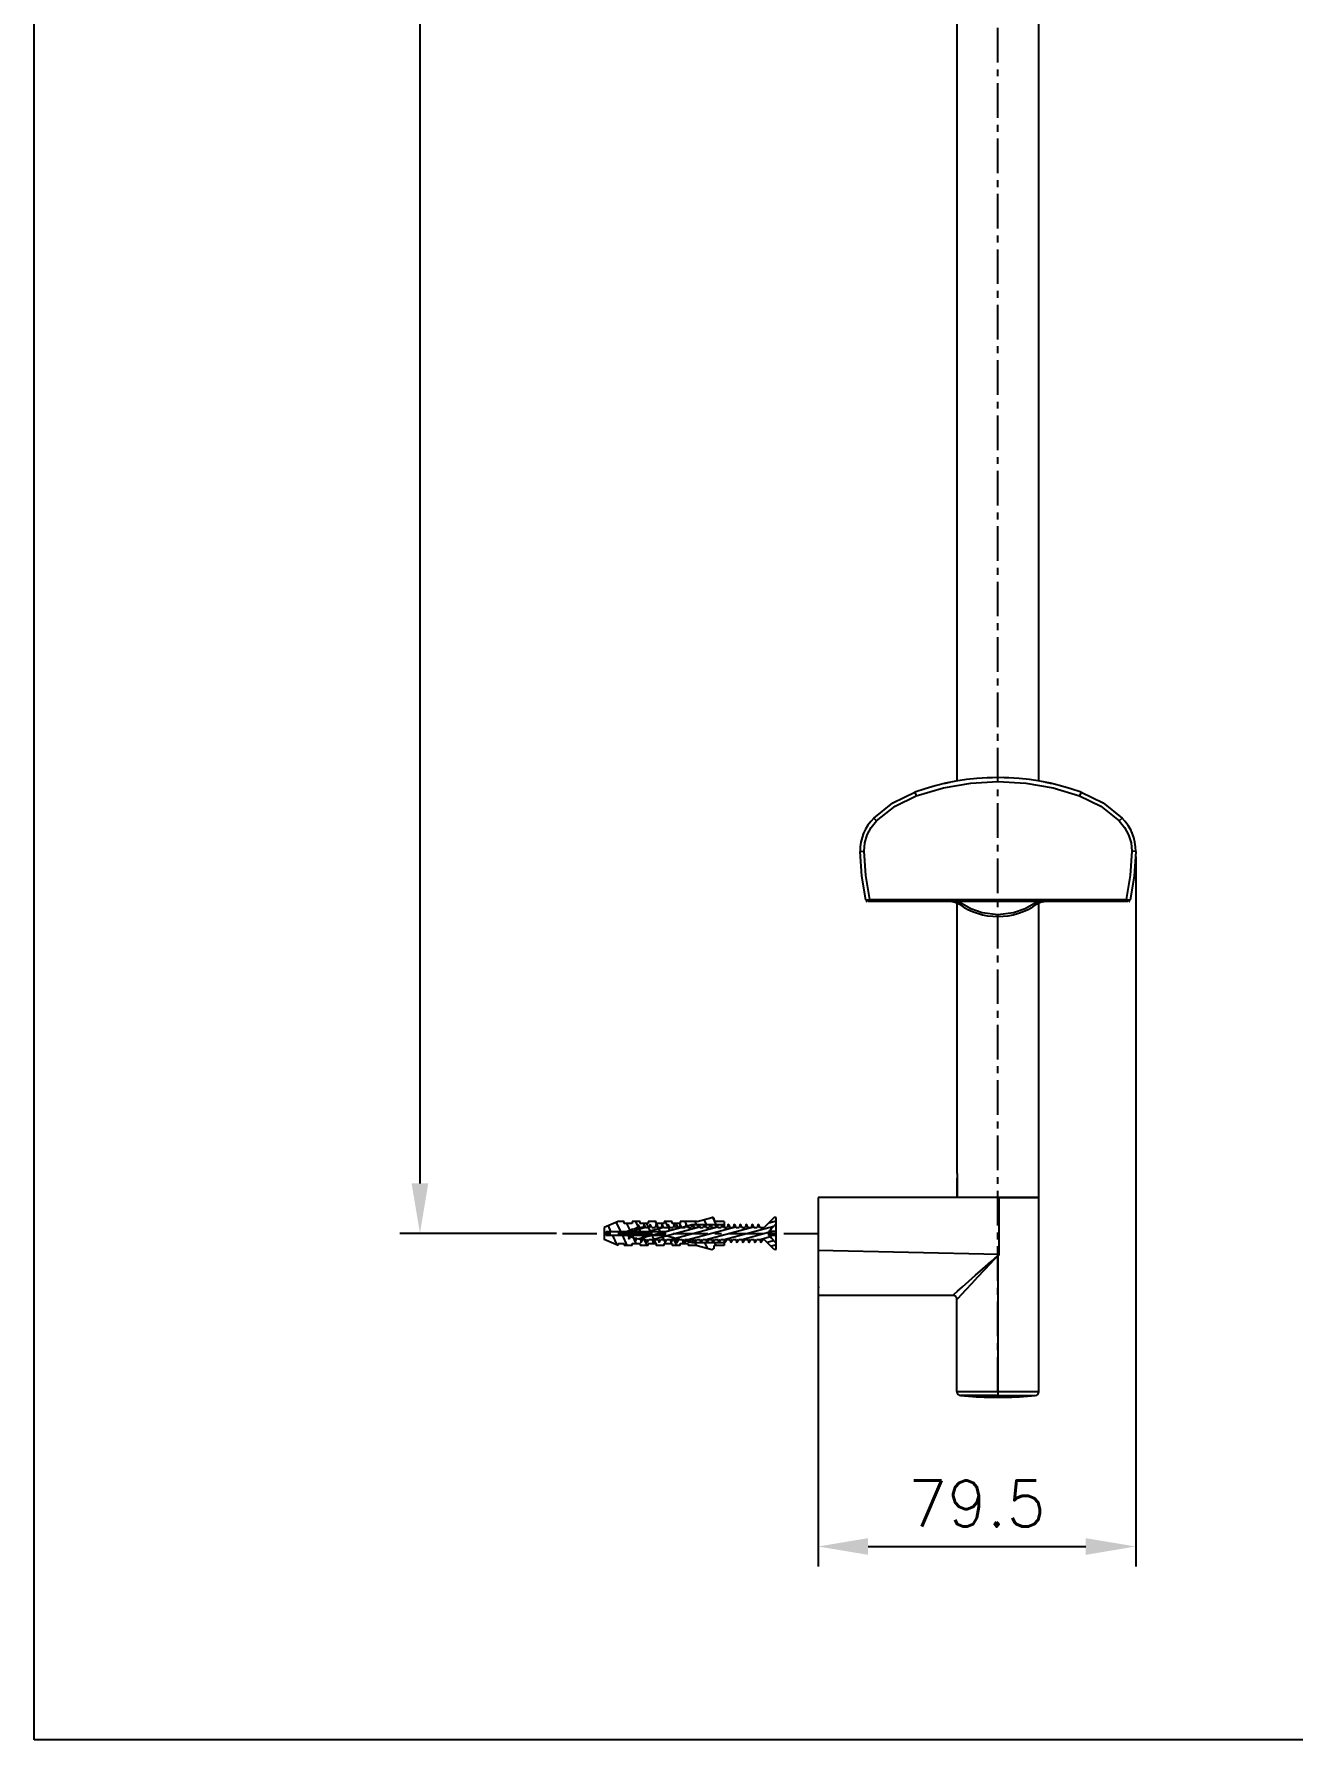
# Model space of a CAD drawing. Extents: x -6516 to -5886, y -2869 to -1978.
# Drawn here: x -6515.6 to -6200.6, y -2869 to -2442.2 of the extents above; entities that cross this region are included whole.
import ezdxf

# ---------------------------------------------------------------- set-up
doc = ezdxf.new("R2010")
doc.units = 0
doc.header["$LTSCALE"] = 23.1
doc.header["$MEASUREMENT"] = 0
doc.linetypes.add('CENTER', pattern=[0.6, 0.375, -0.075, 0.075, -0.075])
doc.layers.get('0').update_dxf_attribs({"linetype": 'CONTINUOUS'})
doc.layers.get('Defpoints').update_dxf_attribs({"linetype": 'CONTINUOUS'})
doc.styles.get("Standard").update_dxf_attribs({"font": 'txt.shx', "bigfont": 'whgtxt.shx'})
doc.dimstyles.get("Standard").update_dxf_attribs({"dimtxt": 2.5, "dimasz": 0.18, "dimexe": 0.18, "dimexo": 0.0625, "dimgap": 0.09, "dimtad": 0, "dimtih": 1, "dimtoh": 1, "dimdec": 4, "dimzin": 0, "dimdsep": 46, "dimtxsty": 'Standard', "dimcen": 0.09, "dimadec": 0, "dimazin": 0, "dimtp": 0.001, "dimtm": 0.001, "dimtfac": 1, "dimtdec": 4, "dimtofl": 0, "dimtmove": 0, "dimatfit": 0, "dimfxl": 0, "dimtolj": 1, "dimtzin": 0, "dimarcsym": 0})

# ---------------------------------------------------------------- blocks, each defined once
blk = doc.blocks.new('*D103')
at = {"color": 2, "lineweight": -2}
for p, q in [((-6384.91, -2062.29), (-6424.05, -2062.29)), ((-6419.05, -2074.79), (-6419.05, -2729.79)), ((-6384.91, -2742.29), (-6424.05, -2742.29))]:
    blk.add_line(p, q, dxfattribs=at)
at = {"color": 2}
for points in [[(-6421.14, -2074.79), (-6416.97, -2074.79), (-6419.05, -2062.29)], [(-6421.14, -2729.79), (-6416.97, -2729.79), (-6419.05, -2742.29)]]:
    blk.add_solid(points, dxfattribs=at)
at = {"layer": 'Defpoints', "color": 0}
for p in [(-6383.41, -2062.29), (-6419.05, -2742.29), (-6383.41, -2742.29)]:
    blk.add_point(p, dxfattribs=at)
at = {"color": 2, "insert": (-6429.8, -2402.29), "char_height": 11.5, "attachment_point": 5, "rotation": 90}
blk.add_mtext('\\A1;680', dxfattribs=at)
blk = doc.blocks.new('*D107')
at = {"color": 2, "lineweight": -2}
for p, q in [((-6239.92, -2648.04), (-6239.92, -2825.64)), ((-6319.41, -2748.04), (-6319.41, -2825.64)), ((-6306.91, -2820.64), (-6252.42, -2820.64))]:
    blk.add_line(p, q, dxfattribs=at)
at = {"color": 2}
for points in [[(-6306.91, -2818.56), (-6306.91, -2822.73), (-6319.41, -2820.64)], [(-6252.42, -2818.56), (-6252.42, -2822.73), (-6239.92, -2820.64)]]:
    blk.add_solid(points, dxfattribs=at)
at = {"layer": 'Defpoints', "color": 0}
for p in [(-6239.92, -2646.54), (-6319.41, -2746.54), (-6239.92, -2820.64)]:
    blk.add_point(p, dxfattribs=at)
at = {"color": 2, "insert": (-6279.66, -2809.89), "char_height": 11.5, "attachment_point": 5}
blk.add_mtext('\\A1;79.5', dxfattribs=at)

msp = doc.modelspace()

# ---------------------------------------------------------------- linework, layer by layer
for p, q in [((-6515.6, -2869.04), (-6515.6, -1978.04)), ((-6284.66, -2237.24), (-6284.66, -2629.09)), ((-6264.16, -2629.09), (-6264.16, -2237.41)), ((-6284.66, -2585.03), (-6284.66, -2629.09)), ((-6264.16, -2629.09), (-6264.16, -2591.48)), ((-6307.49, -2658.83), (-6307.42, -2658.82)), ((-6306.49, -2659.23), (-6307.01, -2659.23)), ((-6242.32, -2659.23), (-6306.49, -2659.23)), ((-6285.98, -2659.23), (-6304.9, -2659.23)), ((-6243.91, -2659.23), (-6262.83, -2659.23)), ((-6241.81, -2659.23), (-6242.32, -2659.23)), ((-6284.66, -2659.58), (-6284.66, -2727.25)), ((-6264.16, -2733.29), (-6264.16, -2659.58)), ((-6284.66, -2728.59), (-6284.66, -2733.29)), ((-6284.6, -2728.29), (-6284.6, -2733.29)), ((-6319.41, -2733.29), (-6319.41, -2746.54)), ((-6274.18, -2733.29), (-6319.41, -2733.29)), ((-6264.16, -2733.29), (-6274.18, -2733.29)), ((-6274.05, -2733.29), (-6264.16, -2733.29)), ((-6264.16, -2781.89), (-6264.16, -2733.29)), ((-6330.16, -2746.29), (-6330.16, -2746.29)), ((-6319.41, -2746.54), (-6319.41, -2757.79)), ((-6285.66, -2757.79), (-6319.41, -2757.79)), ((-6284.66, -2781.89), (-6284.66, -2758.8)), ((-6275.91, -2783.31), (-6274.41, -2783.31)), ((-6274.41, -2783.31), (-6272.91, -2783.31)), ((-5885.6, -2869.04), (-6515.6, -2869.04))]:
    msp.add_line(p, q)
at = {"color": 1, "linetype": 'CENTER'}
for p, q in [((-6274.41, -2781.89), (-6274.41, -2071.29)), ((-6383.41, -2742.29), (-6319.41, -2742.29))]:
    msp.add_line(p, q, dxfattribs=at)
at = {"color": 2}
for p, q in [((-6295.19, -2631.87), (-6294.85, -2632.81)), ((-6253.62, -2631.87), (-6253.96, -2632.81)), ((-6305.46, -2638.34), (-6304.76, -2639.05)), ((-6243.35, -2638.34), (-6244.06, -2639.05)), ((-6308.9, -2646.69), (-6307.9, -2646.67)), ((-6239.92, -2646.69), (-6240.92, -2646.67)), ((-6306.49, -2658.73), (-6242.32, -2658.73)), ((-6284.27, -2659.23), (-6283.93, -2659.4)), ((-6264.88, -2659.4), (-6264.54, -2659.23)), ((-6284.64, -2728.6), (-6284.64, -2728.6)), ((-6284.63, -2733.29), (-6284.63, -2728.79)), ((-6274.18, -2733.29), (-6274.18, -2747.54)), ((-6274.18, -2747.54), (-6319.41, -2746.54)), ((-6274.42, -2747.87), (-6274.43, -2747.85)), ((-6274.41, -2747.88), (-6274.41, -2781.89)), ((-6274.18, -2747.54), (-6274.18, -2747.77)), ((-6284.66, -2781.89), (-6274.41, -2781.89)), ((-6274.41, -2781.89), (-6264.16, -2781.89))]:
    msp.add_line(p, q, dxfattribs=at)
at = {"color": 7, "linetype": 'Continuous'}
for p, q in [((-6369.41, -2739.29), (-6372.91, -2740.79)), ((-6367.91, -2739.29), (-6369.41, -2739.29)), ((-6367.91, -2739.79), (-6367.91, -2739.29)), ((-6365.91, -2739.79), (-6367.91, -2739.79)), ((-6363.91, -2739.29), (-6365.91, -2739.29)), ((-6365.91, -2739.29), (-6365.91, -2739.79)), ((-6364.41, -2740.04), (-6364.65, -2740.84)), ((-6364, -2740.84), (-6364.41, -2740.04)), ((-6363.91, -2739.79), (-6363.91, -2739.29)), ((-6361.91, -2739.79), (-6363.91, -2739.79)), ((-6362.91, -2740), (-6363.15, -2740.79)), ((-6362.5, -2740.79), (-6362.91, -2740)), ((-6359.91, -2739.29), (-6361.91, -2739.29)), ((-6361.91, -2739.29), (-6361.91, -2739.79)), ((-6361.41, -2740), (-6361.65, -2740.79)), ((-6361, -2740.79), (-6361.41, -2740)), ((-6359.91, -2740), (-6360.15, -2740.79)), ((-6359.91, -2739.79), (-6359.91, -2739.29)), ((-6357.91, -2739.79), (-6359.91, -2739.79)), ((-6359.5, -2740.79), (-6359.91, -2740)), ((-6358.41, -2740), (-6358.65, -2740.79)), ((-6358, -2740.79), (-6358.41, -2740)), ((-6355.91, -2739.29), (-6357.91, -2739.29)), ((-6357.91, -2739.29), (-6357.91, -2739.79)), ((-6357.52, -2741.79), (-6350.91, -2740.04)), ((-6356.91, -2740), (-6357.15, -2740.79)), ((-6356.5, -2740.79), (-6356.91, -2740)), ((-6355.91, -2739.79), (-6355.91, -2739.29)), ((-6353.91, -2739.79), (-6355.91, -2739.79)), ((-6355.41, -2740), (-6355.65, -2740.79)), ((-6355, -2740.79), (-6355.41, -2740)), ((-6353.91, -2740), (-6354.15, -2740.79)), ((-6349.7, -2739.29), (-6353.91, -2739.29)), ((-6353.91, -2739.29), (-6353.91, -2739.79)), ((-6353.5, -2740.79), (-6353.91, -2740)), ((-6352.41, -2740), (-6352.65, -2740.79)), ((-6352, -2740.79), (-6352.41, -2740)), ((-6350.91, -2740), (-6351.15, -2740.79)), ((-6350.5, -2740.79), (-6350.91, -2740)), ((-6350.91, -2740.04), (-6342.91, -2740.04)), ((-6349.7, -2739.29), (-6346.04, -2738.31)), ((-6349.41, -2740), (-6349.65, -2740.79)), ((-6349, -2740.79), (-6349.41, -2740)), ((-6347.91, -2740), (-6348.15, -2740.79)), ((-6347.5, -2740.79), (-6347.91, -2740)), ((-6346.41, -2740), (-6346.65, -2740.79)), ((-6346, -2740.79), (-6346.41, -2740)), ((-6345.41, -2738.79), (-6345.41, -2739.29)), ((-6342.91, -2739.29), (-6345.41, -2739.29)), ((-6344.91, -2740), (-6345.15, -2740.79)), ((-6344.5, -2740.79), (-6344.91, -2740)), ((-6343.41, -2740), (-6343.65, -2740.79)), ((-6343, -2740.79), (-6343.41, -2740)), ((-6342.91, -2739.29), (-6342.91, -2740.79)), ((-6341.91, -2740), (-6342.15, -2740.79)), ((-6341.5, -2740.79), (-6341.91, -2740)), ((-6341.86, -2740.04), (-6341.91, -2740)), ((-6340.41, -2740), (-6340.65, -2740.79)), ((-6340, -2740.79), (-6340.41, -2740)), ((-6340.36, -2740.04), (-6340.41, -2740)), ((-6338.91, -2740), (-6339.15, -2740.79)), ((-6338.5, -2740.79), (-6338.91, -2740)), ((-6338.86, -2740.04), (-6338.91, -2740)), ((-6337.41, -2740), (-6337.65, -2740.79)), ((-6337, -2740.79), (-6337.41, -2740)), ((-6337.36, -2740.04), (-6337.41, -2740)), ((-6335.91, -2740), (-6336.15, -2740.79)), ((-6335.5, -2740.79), (-6335.91, -2740)), ((-6335.86, -2740.04), (-6335.91, -2740)), ((-6334.41, -2740), (-6334.65, -2740.79)), ((-6334, -2740.79), (-6334.41, -2740)), ((-6334.36, -2740.04), (-6334.41, -2740)), ((-6330.41, -2738.29), (-6332.91, -2740.79)), ((-6331.11, -2741.1), (-6329.91, -2739.89)), ((-6329.91, -2738.29), (-6330.41, -2738.29)), ((-6329.91, -2746.29), (-6329.91, -2738.29)), ((-6372.91, -2740.79), (-6372.91, -2743.79)), ((-6369.41, -2745.29), (-6372.91, -2743.79)), ((-6372.41, -2741.79), (-6357.52, -2741.79)), ((-6372.41, -2742.79), (-6372.41, -2741.79)), ((-6357.52, -2742.79), (-6372.41, -2742.79)), ((-6369.41, -2744.79), (-6367.91, -2744.79)), ((-6369.41, -2745.29), (-6369.41, -2744.79)), ((-6367.91, -2744.79), (-6367.91, -2745.29)), ((-6367.54, -2741.79), (-6367.64, -2742.13)), ((-6367.15, -2741.85), (-6367.18, -2741.79)), ((-6366.69, -2742.97), (-6366.9, -2742.97)), ((-6366.9, -2742.97), (-6366.66, -2743.77)), ((-6366.66, -2743.77), (-6366.33, -2743.13)), ((-6366.15, -2741.24), (-6365.73, -2741.24)), ((-6365.91, -2744.79), (-6363.91, -2744.79)), ((-6365.91, -2745.29), (-6365.91, -2744.79)), ((-6364.77, -2743.6), (-6365.4, -2743.6)), ((-6365.4, -2743.6), (-6365.16, -2744.4)), ((-6365.16, -2744.4), (-6364.75, -2743.61)), ((-6364.65, -2740.84), (-6364, -2740.84)), ((-6363.99, -2740.84), (-6364, -2740.84)), ((-6363.91, -2744.79), (-6363.91, -2745.29)), ((-6363.25, -2743.79), (-6363.9, -2743.79)), ((-6363.9, -2743.79), (-6363.66, -2744.59)), ((-6363.66, -2744.59), (-6363.25, -2743.79)), ((-6363.15, -2740.79), (-6362.91, -2740.79)), ((-6362.91, -2743.79), (-6362.4, -2743.79)), ((-6362.5, -2740.79), (-6361.65, -2740.79)), ((-6362.4, -2743.79), (-6362.16, -2744.59)), ((-6362.16, -2744.59), (-6361.75, -2743.79)), ((-6361.91, -2744.79), (-6359.91, -2744.79)), ((-6361.91, -2745.29), (-6361.91, -2744.79)), ((-6361.75, -2743.79), (-6360.9, -2743.79)), ((-6361, -2740.79), (-6360.15, -2740.79)), ((-6360.9, -2743.79), (-6360.66, -2744.59)), ((-6360.66, -2744.59), (-6360.25, -2743.79)), ((-6360.25, -2743.79), (-6359.4, -2743.79)), ((-6359.91, -2744.79), (-6359.91, -2745.29)), ((-6359.5, -2740.79), (-6358.65, -2740.79)), ((-6359.4, -2743.79), (-6359.16, -2744.59)), ((-6359.16, -2744.59), (-6358.75, -2743.79)), ((-6358.75, -2743.79), (-6357.9, -2743.79)), ((-6358, -2740.79), (-6357.15, -2740.79)), ((-6357.91, -2744.79), (-6355.91, -2744.79)), ((-6357.91, -2745.29), (-6357.91, -2744.79)), ((-6357.9, -2743.79), (-6357.66, -2744.59)), ((-6357.66, -2744.59), (-6357.25, -2743.79)), ((-6357.52, -2742.79), (-6350.91, -2744.54)), ((-6357.25, -2743.79), (-6356.4, -2743.79)), ((-6356.5, -2740.79), (-6355.65, -2740.79)), ((-6356.4, -2743.79), (-6356.16, -2744.59)), ((-6356.16, -2744.59), (-6355.75, -2743.79)), ((-6355.91, -2744.79), (-6355.91, -2745.29)), ((-6355.75, -2743.79), (-6354.9, -2743.79)), ((-6355, -2740.79), (-6354.15, -2740.79)), ((-6354.9, -2743.79), (-6354.66, -2744.59)), ((-6354.66, -2744.59), (-6354.25, -2743.79)), ((-6354.25, -2743.79), (-6353.4, -2743.79)), ((-6353.91, -2744.79), (-6351.91, -2744.79)), ((-6353.91, -2745.29), (-6353.91, -2744.79)), ((-6353.5, -2740.79), (-6352.65, -2740.79)), ((-6353.4, -2743.79), (-6353.16, -2744.59)), ((-6353.16, -2744.59), (-6352.75, -2743.79)), ((-6352.75, -2743.79), (-6351.9, -2743.79)), ((-6352, -2740.79), (-6351.15, -2740.79)), ((-6351.91, -2744.79), (-6351.91, -2745.29)), ((-6351.9, -2743.79), (-6351.66, -2744.59)), ((-6351.66, -2744.59), (-6351.25, -2743.79)), ((-6351.25, -2743.79), (-6350.4, -2743.79)), ((-6350.91, -2743.79), (-6350.91, -2744.54)), ((-6350.91, -2744.54), (-6342.91, -2744.54)), ((-6350.5, -2740.79), (-6349.65, -2740.79)), ((-6350.4, -2743.79), (-6350.16, -2744.59)), ((-6350.16, -2744.59), (-6349.75, -2743.79)), ((-6349.75, -2743.79), (-6348.9, -2743.79)), ((-6349, -2740.79), (-6348.15, -2740.79)), ((-6348.9, -2743.79), (-6348.66, -2744.59)), ((-6348.66, -2744.59), (-6348.25, -2743.79)), ((-6348.25, -2743.79), (-6347.4, -2743.79)), ((-6347.5, -2740.79), (-6346.65, -2740.79)), ((-6347.4, -2743.79), (-6347.16, -2744.59)), ((-6347.16, -2744.59), (-6346.75, -2743.79)), ((-6346.75, -2743.79), (-6345.9, -2743.79)), ((-6346, -2740.79), (-6345.15, -2740.79)), ((-6345.9, -2743.79), (-6345.66, -2744.59)), ((-6345.66, -2744.59), (-6345.25, -2743.79)), ((-6345.25, -2743.79), (-6344.4, -2743.79)), ((-6344.5, -2740.79), (-6343.65, -2740.79)), ((-6344.4, -2743.79), (-6344.16, -2744.59)), ((-6344.16, -2744.59), (-6343.75, -2743.79)), ((-6343.75, -2743.79), (-6342.9, -2743.79)), ((-6343, -2740.79), (-6342.15, -2740.79)), ((-6342.91, -2743.94), (-6342.91, -2745.29)), ((-6342.9, -2743.79), (-6342.66, -2744.59)), ((-6342.66, -2744.59), (-6342.25, -2743.79)), ((-6342.25, -2743.79), (-6341.4, -2743.79)), ((-6341.5, -2740.79), (-6340.65, -2740.79)), ((-6341.4, -2743.79), (-6341.16, -2744.59)), ((-6341.16, -2744.59), (-6340.75, -2743.79)), ((-6340.75, -2743.79), (-6339.9, -2743.79)), ((-6340, -2740.79), (-6339.15, -2740.79)), ((-6339.9, -2743.79), (-6339.66, -2744.59)), ((-6339.66, -2744.59), (-6339.25, -2743.79)), ((-6339.25, -2743.79), (-6338.4, -2743.79)), ((-6338.5, -2740.79), (-6337.65, -2740.79)), ((-6338.4, -2743.79), (-6338.16, -2744.59)), ((-6338.16, -2744.59), (-6337.75, -2743.79)), ((-6337.75, -2743.79), (-6336.9, -2743.79)), ((-6337, -2740.79), (-6336.15, -2740.79)), ((-6336.9, -2743.79), (-6336.66, -2744.59)), ((-6336.66, -2744.59), (-6336.25, -2743.79)), ((-6336.25, -2743.79), (-6335.4, -2743.79)), ((-6335.5, -2740.79), (-6334.65, -2740.79)), ((-6335.4, -2743.79), (-6335.16, -2744.59)), ((-6335.16, -2744.59), (-6334.75, -2743.79)), ((-6334.75, -2743.79), (-6332.91, -2743.79)), ((-6334, -2740.79), (-6332.91, -2740.79)), ((-6333.9, -2743.79), (-6333.66, -2744.59)), ((-6333.66, -2744.59), (-6333.25, -2743.79)), ((-6330.41, -2746.29), (-6332.91, -2743.79)), ((-6331.8, -2742.29), (-6331.11, -2741.1)), ((-6331.8, -2741.79), (-6331.8, -2742.79)), ((-6329.91, -2741.79), (-6331.8, -2741.79)), ((-6331.11, -2743.49), (-6331.8, -2742.29)), ((-6329.91, -2742.79), (-6331.8, -2742.79)), ((-6331.51, -2741.79), (-6331.51, -2742.79)), ((-6331.11, -2742.79), (-6331.11, -2741.79)), ((-6329.91, -2744.69), (-6331.11, -2743.49)), ((-6365.91, -2745.29), (-6367.91, -2745.29)), ((-6361.91, -2745.29), (-6363.91, -2745.29)), ((-6357.91, -2745.29), (-6359.91, -2745.29)), ((-6353.91, -2745.29), (-6355.91, -2745.29)), ((-6349.7, -2745.29), (-6351.91, -2745.29)), ((-6349.7, -2745.29), (-6346.04, -2746.28)), ((-6342.91, -2745.29), (-6345.41, -2745.29)), ((-6345.41, -2745.79), (-6345.41, -2745.29)), ((-6329.91, -2746.29), (-6330.41, -2746.29))]:
    msp.add_line(p, q, dxfattribs=at)
at = {"color": 2, "linetype": 'Continuous'}
for p, q in [((-6371.99, -2740.4), (-6371.34, -2741.79)), ((-6369.93, -2739.52), (-6368.87, -2741.79)), ((-6367.33, -2739.79), (-6366.4, -2741.79)), ((-6365.1, -2739.29), (-6363.93, -2741.79)), ((-6362.39, -2739.79), (-6361.46, -2741.79)), ((-6361.54, -2740.45), (-6361.22, -2740.36)), ((-6360.16, -2739.29), (-6358.99, -2741.79)), ((-6359.91, -2740.01), (-6359.9, -2740.01)), ((-6357.69, -2739.29), (-6356.63, -2741.56)), ((-6357.04, -2740.44), (-6356.72, -2740.35)), ((-6355.41, -2740), (-6355.4, -2740)), ((-6354.99, -2739.79), (-6354.43, -2740.98)), ((-6352.75, -2739.29), (-6352.24, -2740.4)), ((-6352.53, -2740.42), (-6352.23, -2740.34)), ((-6350.28, -2739.29), (-6349.93, -2740.04)), ((-6348.03, -2740.41), (-6347.74, -2740.33)), ((-6348.02, -2738.84), (-6347.46, -2740.04)), ((-6345.8, -2738.31), (-6345.41, -2739.16)), ((-6345.34, -2739.29), (-6344.99, -2740.04)), ((-6343.53, -2740.39), (-6343.24, -2740.32)), ((-6342.89, -2743.8), (-6330.49, -2740.47)), ((-6339.02, -2740.38), (-6338.75, -2740.3)), ((-6334.52, -2740.36), (-6334.26, -2740.29)), ((-6331.73, -2739.61), (-6329.91, -2739.13)), ((-6372.91, -2743.73), (-6372.87, -2743.81)), ((-6370.87, -2742.79), (-6369.78, -2745.13)), ((-6368.4, -2742.79), (-6367.24, -2745.29)), ((-6367.63, -2742.08), (-6362.54, -2740.72)), ((-6366.87, -2743.07), (-6358.04, -2740.71)), ((-6365.93, -2742.79), (-6365, -2744.79)), ((-6365.32, -2743.85), (-6364.8, -2743.71)), ((-6364.54, -2743.64), (-6353.55, -2740.69)), ((-6363.46, -2742.79), (-6362.3, -2745.29)), ((-6362.27, -2744.22), (-6361.92, -2744.13)), ((-6360.99, -2742.79), (-6360.06, -2744.79)), ((-6360.88, -2743.85), (-6349.06, -2740.68)), ((-6359.16, -2744.58), (-6359.15, -2744.58)), ((-6358.53, -2742.79), (-6357.59, -2744.79)), ((-6357.77, -2744.21), (-6357.41, -2744.11)), ((-6356.38, -2743.84), (-6344.56, -2740.67)), ((-6355.85, -2743.24), (-6354.89, -2745.29)), ((-6354.66, -2744.57), (-6354.64, -2744.56)), ((-6353.28, -2744.2), (-6352.9, -2744.1)), ((-6353.03, -2743.98), (-6352.65, -2744.79)), ((-6351.89, -2743.82), (-6340.07, -2740.66)), ((-6350.3, -2744.54), (-6349.95, -2745.29)), ((-6350.17, -2744.56), (-6350.13, -2744.55)), ((-6348.78, -2744.18), (-6348.39, -2744.08)), ((-6347.83, -2744.54), (-6347.17, -2745.97)), ((-6347.39, -2743.81), (-6335.57, -2740.65)), ((-6345.67, -2744.54), (-6345.62, -2744.53)), ((-6345.36, -2744.54), (-6345.01, -2745.29)), ((-6344.28, -2744.17), (-6343.89, -2744.07)), ((-6341.18, -2744.53), (-6341.12, -2744.51)), ((-6339.79, -2744.16), (-6339.38, -2744.05)), ((-6338.43, -2743.79), (-6331.8, -2742.02)), ((-6336.68, -2744.52), (-6336.61, -2744.5)), ((-6335.29, -2744.15), (-6334.87, -2744.03)), ((-6333.98, -2743.79), (-6331.34, -2743.09)), ((-6332.19, -2744.51), (-6330.54, -2744.06)), ((-6359.91, -2745.13), (-6359.83, -2745.29)), ((-6331.25, -2745.45), (-6329.91, -2745.09)), ((-6329.96, -2746.29), (-6329.91, -2746.28))]:
    msp.add_line(p, q, dxfattribs=at)
at = {"color": 2, "flags": 128}
for points in [[(-6294.85, -2632.81), (-6288.07, -2630.8), (-6281.22, -2629.61), (-6274.41, -2629.22)], [(-6275.74, -2628.24), (-6276.22, -2628.25), (-6276.55, -2628.27), (-6276.82, -2628.28), (-6276.93, -2628.28), (-6277.01, -2628.28), (-6277.04, -2628.28), (-6277.07, -2628.28), (-6277.09, -2628.28)], [(-6274.41, -2629.22), (-6267.47, -2629.62), (-6260.62, -2630.82), (-6253.96, -2632.81)], [(-6271.72, -2628.28), (-6271.74, -2628.28), (-6271.77, -2628.28), (-6271.8, -2628.28), (-6271.88, -2628.28), (-6271.99, -2628.28), (-6272.33, -2628.26), (-6272.75, -2628.24), (-6273.08, -2628.23)], [(-6304.76, -2639.05), (-6300.15, -2635.41), (-6294.85, -2632.81)], [(-6253.96, -2632.81), (-6248.67, -2635.4), (-6244.06, -2639.05)], [(-6307.9, -2646.67), (-6307.71, -2644.57), (-6307.11, -2642.54), (-6306.11, -2640.68), (-6304.76, -2639.05)], [(-6244.06, -2639.05), (-6242.7, -2640.68), (-6241.71, -2642.54), (-6241.1, -2644.57), (-6240.92, -2646.67)], [(-6306.49, -2658.73), (-6307.51, -2652.74), (-6307.9, -2646.67)], [(-6240.92, -2646.67), (-6241.31, -2652.74), (-6242.32, -2658.73)], [(-6307.42, -2658.82), (-6307.2, -2658.8), (-6306.87, -2658.77), (-6306.49, -2658.73)], [(-6306.49, -2659.23), (-6306.49, -2659.19), (-6306.49, -2659.08), (-6306.49, -2658.92), (-6306.49, -2658.73)], [(-6283.93, -2659.4), (-6284.04, -2659.55), (-6284.14, -2659.68), (-6284.2, -2659.77), (-6284.23, -2659.79)], [(-6283.93, -2659.4), (-6281.23, -2660.98), (-6278.37, -2661.99), (-6274.41, -2662.48), (-6270.48, -2662), (-6267.63, -2661), (-6264.88, -2659.4)], [(-6264.88, -2659.4), (-6264.77, -2659.55), (-6264.67, -2659.68), (-6264.61, -2659.77), (-6264.59, -2659.79)], [(-6242.32, -2658.73), (-6242.32, -2658.92), (-6242.32, -2659.08), (-6242.32, -2659.19), (-6242.32, -2659.23)], [(-6242.32, -2658.73), (-6242.08, -2658.75), (-6241.88, -2658.77), (-6241.61, -2658.8), (-6241.4, -2658.82)], [(-6284.64, -2728.6), (-6284.62, -2728.48), (-6284.6, -2728.45)], [(-6284.63, -2728.79), (-6284.63, -2728.76), (-6284.63, -2728.72), (-6284.63, -2728.65), (-6284.64, -2728.63), (-6284.64, -2728.61), (-6284.64, -2728.6)], [(-6285.66, -2757.8), (-6285.35, -2757.52), (-6284.5, -2756.76), (-6283.24, -2755.64), (-6281.72, -2754.28), (-6280.03, -2752.77), (-6278.23, -2751.16), (-6276.13, -2749.3), (-6275.3, -2748.56), (-6274.43, -2747.85)], [(-6274.41, -2747.88), (-6275.41, -2748.88), (-6276.38, -2749.92), (-6277.87, -2751.52), (-6279.52, -2753.28), (-6281.06, -2754.94), (-6282.45, -2756.43), (-6283.6, -2757.66), (-6284.38, -2758.49), (-6284.66, -2758.8)], [(-6274.18, -2747.77), (-6274.24, -2747.78), (-6274.3, -2747.8), (-6274.41, -2747.86)], [(-6274.41, -2782.88), (-6276.27, -2782.88), (-6278.34, -2782.88), (-6279.6, -2782.88), (-6280.33, -2782.88), (-6280.68, -2782.88), (-6280.85, -2782.88), (-6280.93, -2782.88), (-6280.97, -2782.88), (-6280.99, -2782.88), (-6281, -2782.88), (-6281.01, -2782.88), (-6281.01, -2782.88), (-6281.01, -2782.88), (-6281.01, -2782.88), (-6281.01, -2782.88), (-6281.01, -2782.88), (-6281.01, -2782.88), (-6281.01, -2782.88), (-6281.01, -2782.88), (-6281.01, -2782.88), (-6281.01, -2782.88), (-6281.09, -2782.88), (-6282.17, -2782.88), (-6282.65, -2782.88), (-6282.85, -2782.88), (-6282.95, -2782.88), (-6282.99, -2782.88), (-6283.02, -2782.88), (-6283.03, -2782.88), (-6283.03, -2782.88), (-6283.04, -2782.88), (-6283.04, -2782.88), (-6283.04, -2782.88), (-6283.04, -2782.88), (-6283.04, -2782.88), (-6283.04, -2782.88), (-6283.04, -2782.88), (-6283.04, -2782.88), (-6283.04, -2782.88), (-6283.04, -2782.88), (-6283.04, -2782.88), (-6283.07, -2782.88), (-6283.57, -2782.88), (-6283.75, -2782.88)], [(-6274.41, -2781.89), (-6274.41, -2782.24), (-6274.41, -2782.56), (-6274.41, -2782.79), (-6274.41, -2782.88)], [(-6274.41, -2782.88), (-6272.58, -2782.88), (-6270.83, -2782.88), (-6269.22, -2782.88), (-6267.8, -2782.88), (-6266.64, -2782.88), (-6265.77, -2782.88), (-6265.24, -2782.88), (-6265.06, -2782.88)]]:
    msp.add_lwpolyline(points, dxfattribs=at)
at = {"flags": 128}
for points in [[(-6286.34, -2629.41), (-6286.94, -2629.53), (-6287.22, -2629.6), (-6287.47, -2629.65), (-6287.57, -2629.67), (-6287.67, -2629.68), (-6287.75, -2629.7), (-6287.81, -2629.71)], [(-6261, -2629.71), (-6261.06, -2629.7), (-6261.14, -2629.68), (-6261.24, -2629.67), (-6261.35, -2629.65), (-6261.59, -2629.6), (-6262.42, -2629.42)], [(-6305.46, -2638.34), (-6300.69, -2634.56), (-6295.19, -2631.87)], [(-6253.62, -2631.87), (-6248.12, -2634.56), (-6243.35, -2638.34)], [(-6308.12, -2642.39), (-6308.09, -2642.31), (-6308.03, -2642.15)], [(-6240.69, -2642.39), (-6240.69, -2642.39), (-6240.72, -2642.32), (-6240.78, -2642.16), (-6240.81, -2642.09), (-6240.84, -2642.02), (-6240.86, -2641.97), (-6240.87, -2641.95), (-6240.88, -2641.93), (-6240.88, -2641.92), (-6240.88, -2641.92), (-6240.88, -2641.92), (-6240.88, -2641.92), (-6240.88, -2641.92), (-6240.88, -2641.92), (-6240.88, -2641.92), (-6240.88, -2641.92), (-6240.88, -2641.92), (-6240.88, -2641.92), (-6240.88, -2641.92), (-6240.88, -2641.92), (-6240.95, -2641.77), (-6241.09, -2641.48), (-6241.82, -2640.21)], [(-6307.49, -2658.83), (-6308.49, -2652.9), (-6308.9, -2646.69)], [(-6239.92, -2646.69), (-6240.32, -2652.9), (-6241.32, -2658.83)], [(-6307.42, -2658.82), (-6307.41, -2658.95), (-6307.36, -2659.06), (-6307.28, -2659.14), (-6307.17, -2659.2)], [(-6285.98, -2659.23), (-6285.08, -2659.37), (-6284.23, -2659.79)], [(-6264.59, -2659.79), (-6263.74, -2659.37), (-6262.83, -2659.23)], [(-6241.64, -2659.2), (-6241.53, -2659.14), (-6241.45, -2659.06), (-6241.4, -2658.95), (-6241.39, -2658.82)], [(-6241.4, -2658.82), (-6241.39, -2658.82), (-6241.32, -2658.83)], [(-6284.65, -2727.26), (-6284.66, -2727.25), (-6284.65, -2727.35), (-6284.63, -2727.55), (-6284.61, -2727.84), (-6284.6, -2728.18), (-6284.6, -2728.29)], [(-6284.6, -2728.43), (-6284.63, -2728.47), (-6284.65, -2728.54), (-6284.66, -2728.6)], [(-6319.35, -2755.66), (-6319.32, -2755.71), (-6319.27, -2755.75), (-6319.22, -2755.77), (-6319.11, -2755.79)]]:
    msp.add_lwpolyline(points, dxfattribs=at)
for centre, radius, start, end in [((-6274.41, -2689.22), 61, 70.0786, 109.9213), ((-6297.4, -2646.54), 11.5, 134.5068, 180.7352), ((-6251.42, -2646.54), 11.5, 359.2648, 45.4932), ((-6274.41, -2646.23), 16.75, 234.1083, 305.8917), ((-6285.66, -2758.79), 1, 359.9865, 90.0135), ((-6283.66, -2781.89), 1, 180, 264.6388), ((-6274.41, -2683.32), 100, 264.6382, 269.1405), ((-6274.41, -2683.32), 100, 270.8595, 275.3619), ((-6265.16, -2781.89), 1, 275.3632, 0)]:
    msp.add_arc(centre, radius, start, end)
at = {"color": 7, "linetype": 'Continuous'}
for centre, radius, start, end in [((-6345.91, -2738.79), 0.5, 0, 105), ((-6362.91, -2749.88), 9.08, 121.4029, 123.3985), ((-6362.91, -2734.71), 9.08, 236.6015, 245.3974), ((-6362.91, -2749.88), 9.08, 108.0805, 117.8697), ((-6362.91, -2734.71), 9.08, 247.8677, 258.1276), ((-6362.91, -2749.88), 9.08, 90, 106.7921), ((-6362.91, -2734.71), 9.08, 258.2775, 270), ((-6345.91, -2745.79), 0.5, 255, 0)]:
    msp.add_arc(centre, radius, start, end, dxfattribs=at)
for points in [[(-6352.18, -2740.38), (-6352.05, -2740.64), (-6351.97, -2740.78)], [(-6350.86, -2740.04), (-6350.71, -2740.33), (-6350.55, -2740.64), (-6350.47, -2740.78)], [(-6349.36, -2740.04), (-6349.21, -2740.33), (-6349.05, -2740.64), (-6348.97, -2740.78)], [(-6347.86, -2740.04), (-6347.71, -2740.33), (-6347.55, -2740.64), (-6347.47, -2740.78)], [(-6346.36, -2740.04), (-6346.21, -2740.33), (-6346.05, -2740.64), (-6345.97, -2740.78)], [(-6344.86, -2740.04), (-6344.71, -2740.33), (-6344.55, -2740.64), (-6344.47, -2740.78)], [(-6343.36, -2740.04), (-6343.21, -2740.33), (-6343.05, -2740.64), (-6342.97, -2740.78)], [(-6341.86, -2740.04), (-6341.71, -2740.33), (-6341.55, -2740.64), (-6341.47, -2740.78)], [(-6340.36, -2740.04), (-6340.21, -2740.33), (-6340.05, -2740.64), (-6339.97, -2740.78)], [(-6338.86, -2740.04), (-6338.71, -2740.33), (-6338.55, -2740.64), (-6338.47, -2740.78)], [(-6337.36, -2740.04), (-6337.21, -2740.33), (-6337.05, -2740.64), (-6336.97, -2740.78)], [(-6335.86, -2740.04), (-6335.71, -2740.33), (-6335.55, -2740.64), (-6335.47, -2740.78)], [(-6334.36, -2740.04), (-6334.21, -2740.33), (-6334.05, -2740.64), (-6333.97, -2740.78)], [(-6366.66, -2743.77), (-6366.71, -2743.71), (-6366.76, -2743.59), (-6366.76, -2743.58)], [(-6365.4, -2743.6), (-6365.45, -2743.55), (-6365.5, -2743.44), (-6365.52, -2743.41)], [(-6365.16, -2744.4), (-6365.21, -2744.34), (-6365.24, -2744.26)], [(-6363.66, -2744.59), (-6363.71, -2744.54), (-6363.74, -2744.47)], [(-6362.16, -2744.59), (-6362.21, -2744.54), (-6362.24, -2744.47)], [(-6360.66, -2744.59), (-6360.71, -2744.54), (-6360.74, -2744.47)], [(-6359.16, -2744.59), (-6359.21, -2744.54), (-6359.24, -2744.47)], [(-6357.66, -2744.59), (-6357.71, -2744.54), (-6357.74, -2744.47)], [(-6356.16, -2744.59), (-6356.21, -2744.54), (-6356.24, -2744.47)], [(-6354.66, -2744.59), (-6354.71, -2744.54), (-6354.74, -2744.47)], [(-6353.16, -2744.59), (-6353.21, -2744.54), (-6353.24, -2744.47)], [(-6351.95, -2743.81), (-6351.95, -2743.79)], [(-6351.66, -2744.59), (-6351.71, -2744.54), (-6351.74, -2744.47)], [(-6350.45, -2743.81), (-6350.45, -2743.79)], [(-6350.24, -2744.47), (-6350.33, -2744.17), (-6350.44, -2743.85), (-6350.45, -2743.81)], [(-6350.16, -2744.59), (-6350.21, -2744.55)], [(-6348.95, -2743.81), (-6348.95, -2743.79)], [(-6348.74, -2744.47), (-6348.83, -2744.17), (-6348.94, -2743.85), (-6348.95, -2743.81)], [(-6348.66, -2744.59), (-6348.71, -2744.55)], [(-6347.45, -2743.81), (-6347.45, -2743.79)], [(-6347.24, -2744.47), (-6347.33, -2744.17), (-6347.44, -2743.85), (-6347.45, -2743.81)], [(-6347.16, -2744.59), (-6347.21, -2744.55)], [(-6345.95, -2743.81), (-6345.95, -2743.79)], [(-6345.74, -2744.47), (-6345.83, -2744.17), (-6345.94, -2743.85), (-6345.95, -2743.81)], [(-6345.66, -2744.59), (-6345.71, -2744.55)], [(-6344.45, -2743.81), (-6344.45, -2743.79)], [(-6344.24, -2744.47), (-6344.33, -2744.17), (-6344.44, -2743.85), (-6344.45, -2743.81)], [(-6344.16, -2744.59), (-6344.21, -2744.55)], [(-6342.95, -2743.81), (-6342.95, -2743.79)], [(-6342.74, -2744.47), (-6342.83, -2744.17), (-6342.94, -2743.85), (-6342.95, -2743.81)], [(-6342.66, -2744.59), (-6342.71, -2744.54), (-6342.74, -2744.47)], [(-6341.45, -2743.81), (-6341.45, -2743.79)], [(-6341.24, -2744.47), (-6341.33, -2744.17), (-6341.44, -2743.85), (-6341.45, -2743.81)], [(-6341.16, -2744.59), (-6341.21, -2744.54), (-6341.24, -2744.47)], [(-6339.95, -2743.81), (-6339.95, -2743.79)], [(-6339.74, -2744.47), (-6339.83, -2744.17), (-6339.94, -2743.85), (-6339.95, -2743.81)], [(-6339.66, -2744.59), (-6339.71, -2744.54), (-6339.74, -2744.47)], [(-6338.45, -2743.81), (-6338.45, -2743.79)], [(-6338.24, -2744.47), (-6338.33, -2744.17), (-6338.44, -2743.85), (-6338.45, -2743.81)], [(-6338.16, -2744.59), (-6338.21, -2744.54), (-6338.24, -2744.47)], [(-6336.95, -2743.81), (-6336.95, -2743.79)], [(-6336.74, -2744.47), (-6336.83, -2744.17), (-6336.94, -2743.85), (-6336.95, -2743.81)], [(-6336.66, -2744.59), (-6336.71, -2744.54), (-6336.74, -2744.47)], [(-6335.45, -2743.81), (-6335.45, -2743.79)], [(-6335.24, -2744.47), (-6335.33, -2744.17), (-6335.44, -2743.85), (-6335.45, -2743.81)], [(-6335.16, -2744.59), (-6335.21, -2744.54), (-6335.24, -2744.47)], [(-6333.95, -2743.81), (-6333.95, -2743.79)], [(-6333.74, -2744.47), (-6333.83, -2744.17), (-6333.94, -2743.85), (-6333.95, -2743.81)], [(-6333.66, -2744.59), (-6333.71, -2744.54), (-6333.74, -2744.47)]]:
    msp.add_spline(points, degree=3, dxfattribs=at)

# ---------------------------------------------------------------- dimensions: what is measured, and where the dimension line sits
dim = msp.add_linear_dim(base=(-6419.05, -2742.29), p1=(-6383.41, -2062.29), p2=(-6383.41, -2742.29), angle=90, dimstyle='Standard', override={"dimscale": 5, "dimtxt": 2.3, "dimasz": 2.5, "dimexe": 1, "dimexo": 0.3, "dimgap": 1, "dimtad": 1, "dimtih": 0, "dimtoh": 0, "dimdec": 0, "dimlfac": 1, "dimcen": 0, "dimclrd": 2, "dimclre": 2, "dimclrt": 2, "dimtp": 0.1, "dimtm": 0, "dimtfac": 0.5, "dimtdec": 2, "dimatfit": 3})
dim.commit()
dim.dimension.update_dxf_attribs({"geometry": '*D103', "text_midpoint": (-6429.8, -2402.29)})
dim = msp.add_linear_dim(base=(-6239.92, -2820.64), p1=(-6319.41, -2746.54), p2=(-6239.92, -2646.54), dimstyle='Standard', override={"dimscale": 5, "dimtxt": 2.3, "dimasz": 2.5, "dimexe": 1, "dimexo": 0.3, "dimgap": 1, "dimtad": 1, "dimtih": 0, "dimtoh": 0, "dimdec": 1, "dimlfac": 1, "dimcen": 0, "dimclrd": 2, "dimclre": 2, "dimclrt": 2, "dimtp": 0.1, "dimtm": 0, "dimtfac": 0.5, "dimtdec": 2, "dimatfit": 3})
dim.commit()
dim.dimension.update_dxf_attribs({"geometry": '*D107', "text_midpoint": (-6279.66, -2809.89)})

doc.saveas('drawing.dxf')
